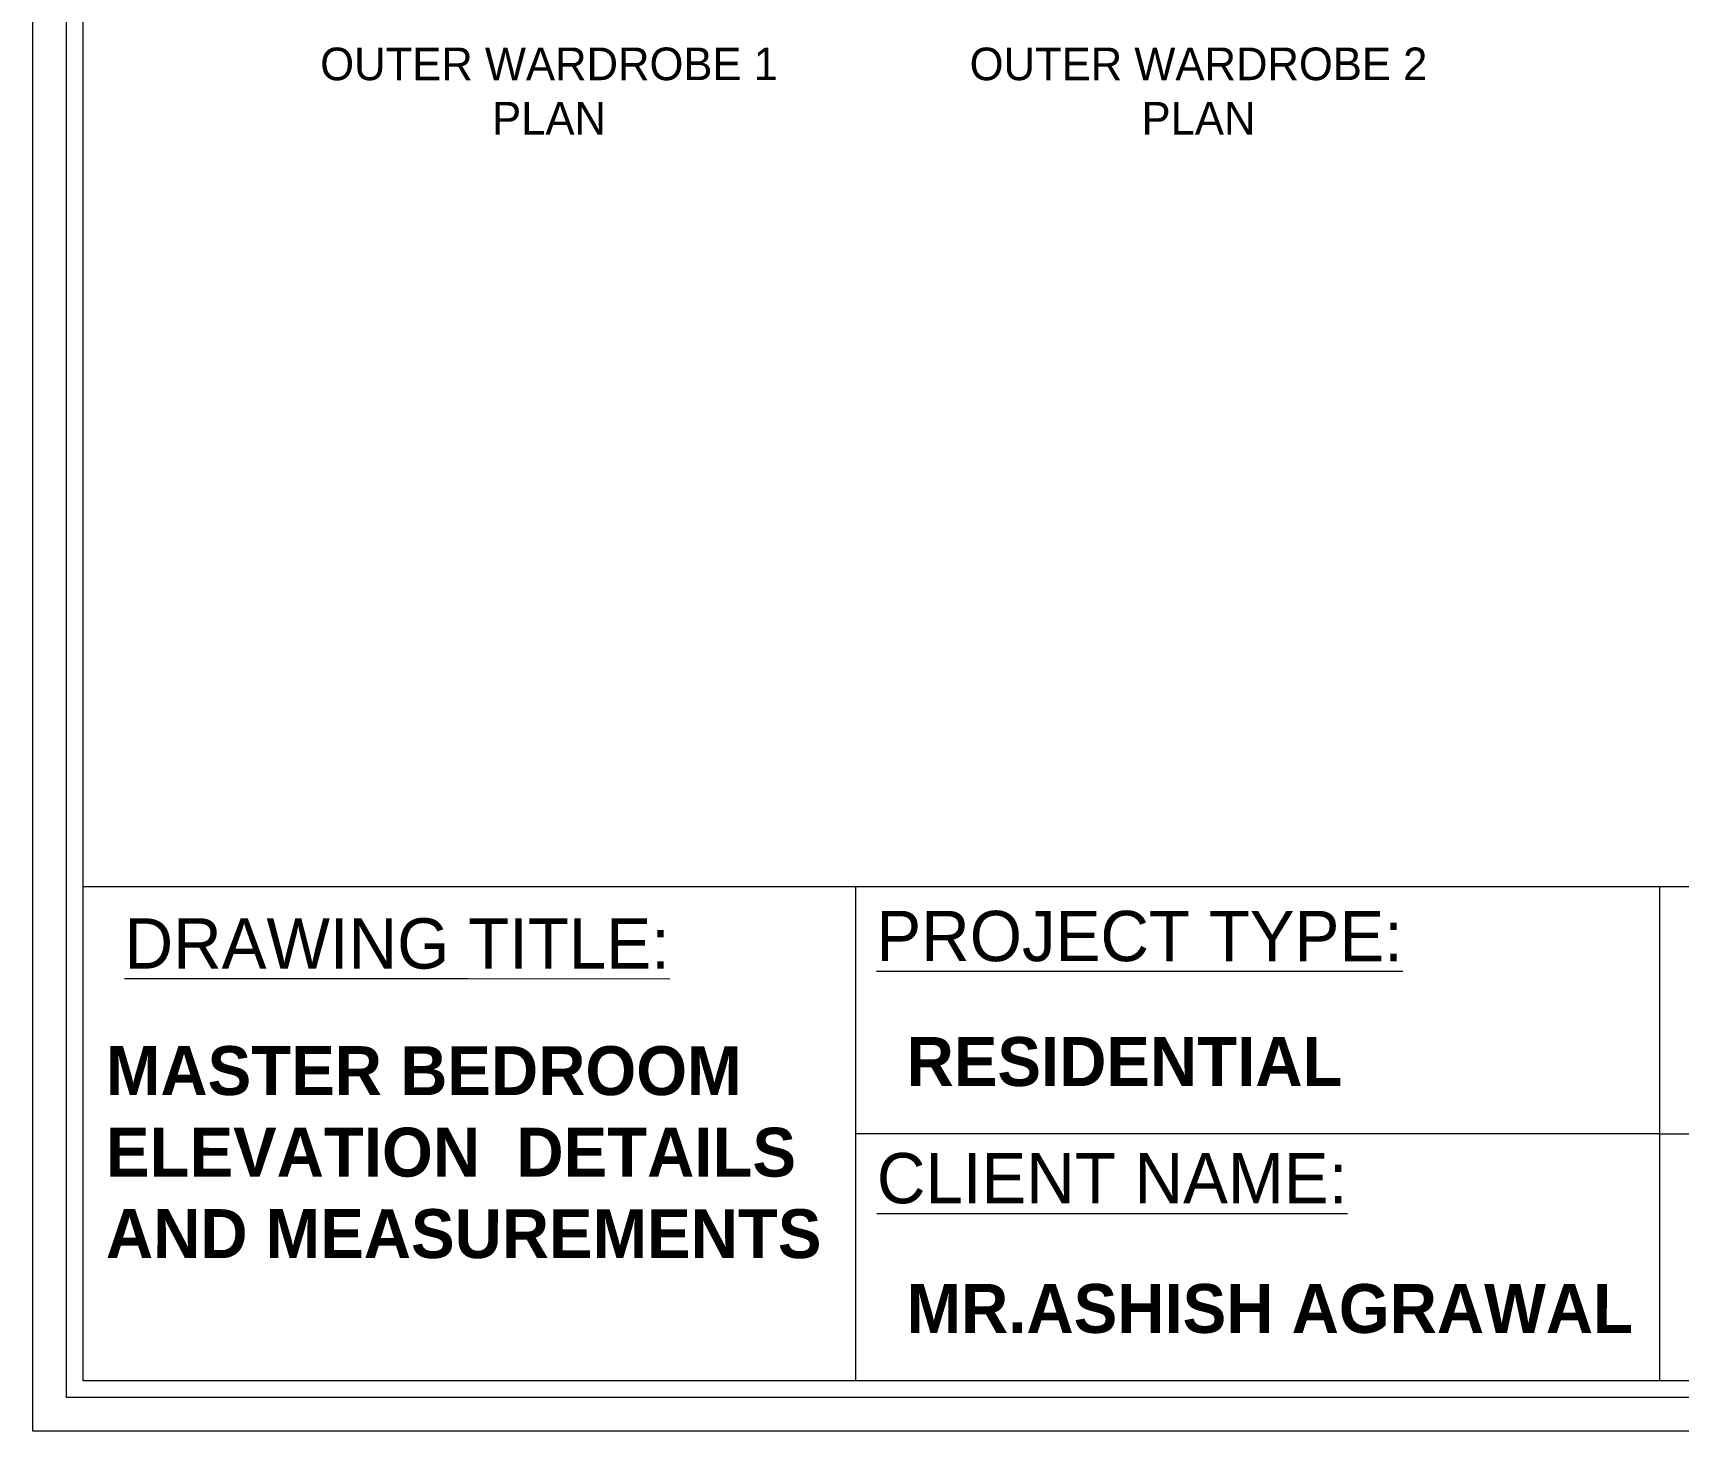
# Model space of a CAD drawing. Header units: inches. Extents: x 15448 to 46480, y -8154 to 0.
# Drawn here: x 23862.8 to 24064.7, y -6280.1 to -6108.5 of the extents above; entities that cross this region are included whole.
import ezdxf

# ---------------------------------------------------------------- set-up
doc = ezdxf.new("R2010")
doc.units = ezdxf.units.IN
doc.header["$MEASUREMENT"] = 0
doc.layers.add('furni', color=253, linetype='Continuous')
doc.styles.add('HEMI', font='stylu.ttf')

msp = doc.modelspace()

# ---------------------------------------------------------------- linework, layer by layer
at = {"color": 18, "lineweight": 5, "true_color": 0x000000}
for p, q in [((23963.73, -6213.32), (23963.73, -6273.93)), ((24062.41, -6213.32), (24062.41, -6273.93)), ((24062.41, -6243.63), (23963.73, -6243.63)), ((24062.41, -6243.63), (24160.59, -6243.63))]:
    msp.add_line(p, q, dxfattribs=at)
at = {"layer": 'furni', "color": 18, "lineweight": 5, "true_color": 0x000000}
msp.add_line((24350.4, -6213.32), (23868.95, -6213.32), dxfattribs=at)
for points in [[(23862.79, -6280.1), (23862.79, -5589.09), (24356.57, -5589.09), (24356.57, -6280.1)], [(23866.9, -6275.98), (23866.9, -5593.2), (24352.46, -5593.2), (24352.46, -6275.98)], [(23868.95, -6273.93), (23868.95, -5595.26), (24350.4, -5595.26), (24350.4, -6273.93)]]:
    msp.add_lwpolyline(points, close=True, dxfattribs=at)

# ---------------------------------------------------------------- texts
at = {"color": 0, "lineweight": 5, "char_height": 4, "attachment_point": 3, "rotation": 0.0094, "style": 'HEMI'}
for s, insert in [('\\pxqc;OUTER WARDROBE 1\\PPLAN', (23957.27, -6110.3)), ('\\pxqc;OUTER WARDROBE 2\\PPLAN', (24036.97, -6110.3))]:
    msp.add_mtext_dynamic_manual_height_columns(s, width=62.2823, gutter_width=18.23, heights=[0], dxfattribs=dict(at, insert=insert))
at = {"lineweight": 5, "attachment_point": 1, "rotation": 359.9906, "style": 'HEMI'}
for s, insert, char_height, width in [('{\\LPROJECT TYPE:}', (23966.3, -6216.25), 6.1679, 64.7884), ('{\\LDRAWING TITLE:}', (23874.04, -6217.16), 6.1679, 68.6758), ('{\\fStylus BT|b1|i0|c0|p34;RESIDENTIAL}', (23970.01, -6231.74), 6, 90.8966), ('{\\fStylus BT|b1|i0|c0|p34;MASTER BEDROOM\\PELEVATION  DETAILS\\PAND MEASUREMENTS}', (23871.75, -6232.85), 6, 178.7164), ('{\\LCLIENT NAME:}', (23966.36, -6245.97), 6.1679, 63.7283), ('{\\fStylus BT|b1|i0|c0|p34;MR.ASHISH AGRAWAL}', (23970.01, -6262.04), 6, 90.8966)]:
    msp.add_mtext(s, dxfattribs=dict(at, insert=insert, char_height=char_height, width=width))

doc.saveas('drawing.dxf')
